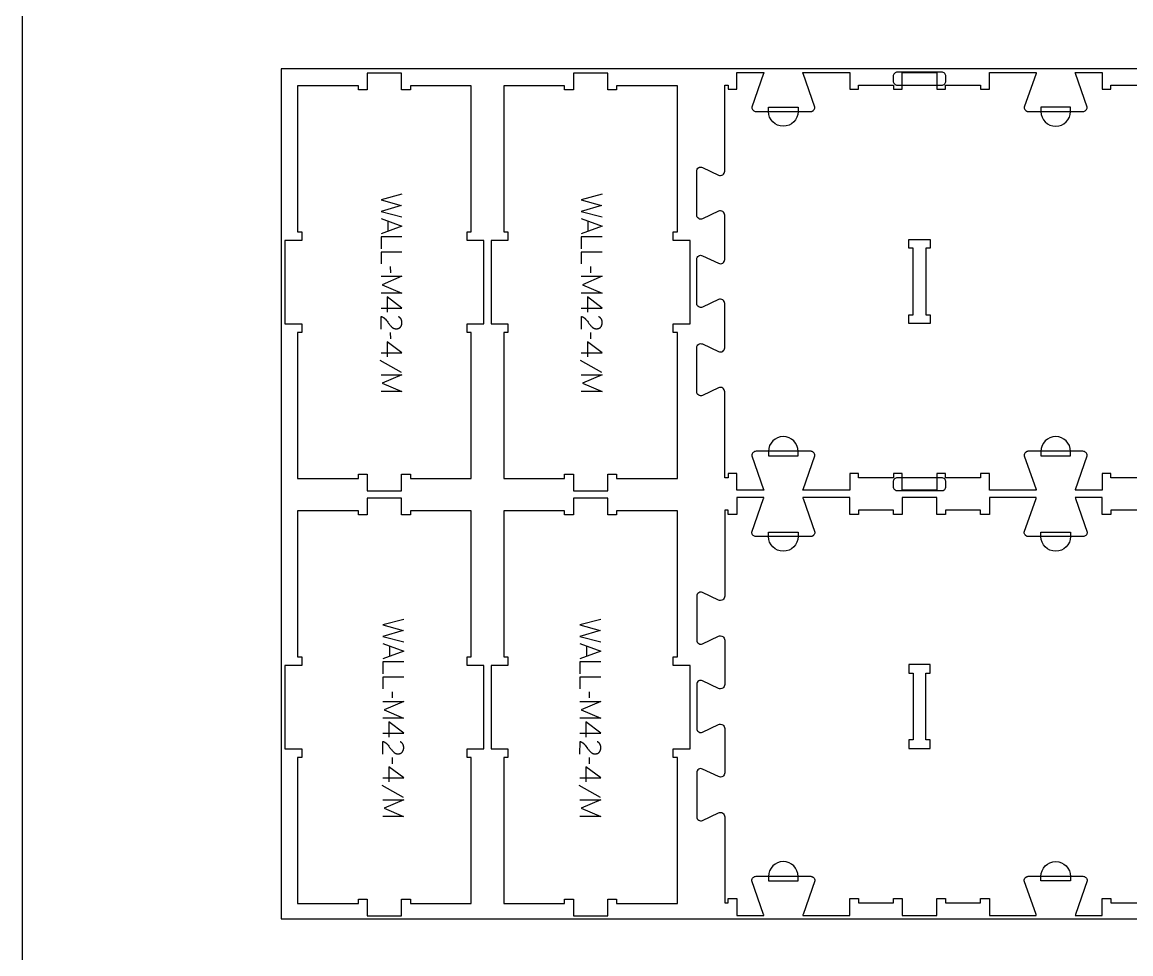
# Model space of a CAD drawing. Extents: x -10701 to -7518, y -27186 to -19593.
# Drawn here: x -10701 to -9110, y -22887 to -21550 of the extents above; entities that cross this region are included whole.
import ezdxf

# ---------------------------------------------------------------- set-up
doc = ezdxf.new("R2010")
doc.units = 0
for name, color, linetype in [('0_SHEET_SPRUCEPLY_2440X122', 1, 'CONTINUOUS'), ('1_ANYTOOL_1MMDEEP_LABELS_S', 2, 'CONTINUOUS'), ('3_ANYTOOL_CUTTHROUGH_INSID', 4, 'CONTINUOUS'), ('4_ANYTOOL_CUTTHROUGH_OUTSI', 5, 'CONTINUOUS'), ('5_ANYTOOL_HALF_MILL_9MM_IN', 3, 'CONTINUOUS'), ('DONOTCUT', 18, 'CONTINUOUS')]:
    doc.layers.add(name, color=color, linetype=linetype)

msp = doc.modelspace()

# ---------------------------------------------------------------- linework, layer by layer
at = {"layer": '0_SHEET_SPRUCEPLY_2440X122'}
msp.add_lwpolyline([(-10329.7, -21616.7), (-10329.7, -22836.7), (-7889.7, -22836.7), (-7889.7, -21616.7)], close=True, dxfattribs=at)
at = {"layer": '1_ANYTOOL_1MMDEEP_LABELS_S'}
for points in [[(-10156.2, -21796.7), (-10186.2, -21804.5), (-10157.1, -21812.9), (-10186.2, -21821.4), (-10156.2, -21828.9)], [(-9868.7, -21796.7), (-9898.7, -21804.5), (-9869.6, -21812.9), (-9898.7, -21821.4), (-9868.7, -21828.9)], [(-10186.2, -21831.5), (-10156.2, -21842.3), (-10186.2, -21853.4)], [(-10176.6, -21834.9), (-10176.6, -21849.8)], [(-9898.7, -21831.5), (-9868.7, -21842.3), (-9898.7, -21853.4)], [(-9889.1, -21834.9), (-9889.1, -21849.8)], [(-10156.2, -21857.7), (-10186.2, -21857.7), (-10186.2, -21874.8)], [(-9868.7, -21857.7), (-9898.7, -21857.7), (-9898.7, -21874.8)], [(-10156.2, -21879.5), (-10186.2, -21879.5), (-10186.2, -21896.6)], [(-9868.7, -21879.5), (-9898.7, -21879.5), (-9898.7, -21896.6)], [(-10172.3, -21909.2), (-10172.4, -21900.5)], [(-9884.8, -21909.2), (-9884.9, -21900.5)], [(-10186.2, -21914.4), (-10156.2, -21914.4), (-10184.6, -21926.4), (-10156.3, -21938.4), (-10186.2, -21938.4)], [(-9898.7, -21914.4), (-9868.7, -21914.4), (-9897, -21926.4), (-9868.8, -21938.4), (-9898.7, -21938.4)], [(-10186.2, -21959.9), (-10156.1, -21960), (-10177.5, -21944)], [(-10177.5, -21944), (-10177.5, -21965.7)], [(-9898.7, -21959.9), (-9868.6, -21960), (-9890, -21944)], [(-9890, -21944), (-9890, -21965.7)], [(-10186.1, -21990.2), (-10186.1, -21971.9), (-10185.6, -21972), (-10185.4, -21972.1), (-10185.2, -21972.2), (-10185, -21972.3), (-10184.8, -21972.3), (-10184.5, -21972.4), (-10184.3, -21972.5), (-10184.1, -21972.6), (-10183.9, -21972.7), (-10183.7, -21972.8), (-10183.5, -21973), (-10183.3, -21973.1), (-10183.1, -21973.2), (-10182.9, -21973.3), (-10182.7, -21973.4), (-10182.5, -21973.6), (-10182.3, -21973.7), (-10182.2, -21973.8), (-10182, -21974), (-10181.8, -21974.1), (-10181.6, -21974.3), (-10181.4, -21974.4), (-10181.3, -21974.6), (-10181.1, -21974.7), (-10180.9, -21974.9), (-10180.7, -21975), (-10180.6, -21975.2), (-10180.4, -21975.4), (-10180.3, -21975.6), (-10179.9, -21975.9), (-10178.7, -21977.4), (-10177.5, -21978.9), (-10176.4, -21980.4), (-10175.3, -21981.9), (-10174.7, -21982.7), (-10174.1, -21983.4), (-10173.5, -21984.1), (-10173, -21984.8), (-10172.4, -21985.5), (-10171.8, -21986.1), (-10171.2, -21986.7), (-10170.5, -21987.3), (-10170.4, -21987.5), (-10170.2, -21987.6), (-10170.1, -21987.8), (-10169.9, -21987.9), (-10169.7, -21988), (-10169.6, -21988.1), (-10169.4, -21988.2), (-10169.2, -21988.4), (-10169.1, -21988.5), (-10168.9, -21988.6), (-10168.7, -21988.7), (-10168.5, -21988.8), (-10168.3, -21988.9), (-10168.1, -21988.9), (-10168, -21989), (-10167.8, -21989.1), (-10167.6, -21989.2), (-10167.4, -21989.2), (-10167.2, -21989.3), (-10167, -21989.4), (-10166.8, -21989.4), (-10166.6, -21989.5), (-10166.4, -21989.5), (-10166.2, -21989.5), (-10166, -21989.6), (-10165.7, -21989.6), (-10165.5, -21989.6), (-10165.3, -21989.7), (-10165.1, -21989.7), (-10164.9, -21989.7), (-10164.6, -21989.7), (-10164.4, -21989.7), (-10164.2, -21989.7), (-10163.9, -21989.7), (-10163.7, -21989.7), (-10163.4, -21989.6), (-10163.2, -21989.6), (-10163, -21989.6), (-10162.7, -21989.6), (-10162.5, -21989.5), (-10162.3, -21989.5), (-10162.1, -21989.4), (-10161.9, -21989.4), (-10161.7, -21989.3), (-10161.5, -21989.3), (-10161.3, -21989.2), (-10161.1, -21989.1), (-10160.9, -21989.1), (-10160.7, -21989), (-10160.5, -21988.9), (-10160.3, -21988.8), (-10160.1, -21988.7), (-10160, -21988.6), (-10159.8, -21988.5), (-10159.6, -21988.4), (-10159.5, -21988.3), (-10159.3, -21988.1), (-10159.1, -21988), (-10159, -21987.9), (-10158.8, -21987.8), (-10158.7, -21987.6), (-10158.6, -21987.5), (-10158.4, -21987.3), (-10158.3, -21987.2), (-10158.2, -21987), (-10158, -21986.8), (-10157.9, -21986.7), (-10157.8, -21986.5), (-10157.7, -21986.3), (-10157.6, -21986.2), (-10157.5, -21986), (-10157.4, -21985.8), (-10157.3, -21985.6), (-10157.2, -21985.4), (-10157.1, -21985.3), (-10157, -21985.1), (-10156.9, -21984.9), (-10156.8, -21984.7), (-10156.8, -21984.5), (-10156.7, -21984.3), (-10156.6, -21984.1), (-10156.6, -21983.9), (-10156.5, -21983.7), (-10156.5, -21983.5), (-10156.4, -21983.3), (-10156.4, -21983.1), (-10156.4, -21982.8), (-10156.3, -21982.6), (-10156.3, -21982.4), (-10156.3, -21982.2), (-10156.2, -21981.9), (-10156.2, -21981.7), (-10156.2, -21981.5), (-10156.2, -21981.3), (-10156.2, -21980.8), (-10156.2, -21980.4), (-10156.2, -21980), (-10156.2, -21979.7), (-10156.3, -21979.3), (-10156.3, -21979), (-10156.4, -21978.7), (-10156.4, -21978.3), (-10156.5, -21978), (-10156.6, -21977.7), (-10156.6, -21977.6), (-10156.7, -21977.4), (-10156.7, -21977.3), (-10156.8, -21977.1), (-10156.8, -21977), (-10156.9, -21976.8), (-10157, -21976.7), (-10157, -21976.5), (-10157.1, -21976.4), (-10157.2, -21976.2), (-10157.2, -21976.1), (-10157.3, -21976), (-10157.4, -21975.8), (-10157.5, -21975.7), (-10157.5, -21975.6), (-10157.6, -21975.4), (-10157.7, -21975.3), (-10157.8, -21975.2), (-10157.9, -21975.1), (-10158, -21974.9), (-10158.1, -21974.8), (-10158.2, -21974.7), (-10158.3, -21974.6), (-10158.4, -21974.5), (-10158.5, -21974.3), (-10158.6, -21974.2), (-10158.7, -21974.1), (-10158.8, -21974), (-10158.9, -21973.9), (-10159.1, -21973.8), (-10159.2, -21973.7), (-10159.3, -21973.6), (-10159.6, -21973.4), (-10159.8, -21973.2), (-10160.1, -21973), (-10160.4, -21972.8), (-10160.7, -21972.6), (-10161, -21972.5), (-10161.3, -21972.3)], [(-9898.6, -21990.2), (-9898.6, -21971.9), (-9898.1, -21972), (-9897.9, -21972.1), (-9897.7, -21972.2), (-9897.4, -21972.3), (-9897.2, -21972.3), (-9897, -21972.4), (-9896.8, -21972.5), (-9896.6, -21972.6), (-9896.4, -21972.7), (-9896.2, -21972.8), (-9896, -21973), (-9895.8, -21973.1), (-9895.6, -21973.2), (-9895.4, -21973.3), (-9895.2, -21973.4), (-9895, -21973.6), (-9894.8, -21973.7), (-9894.6, -21973.8), (-9894.4, -21974), (-9894.3, -21974.1), (-9894.1, -21974.3), (-9893.9, -21974.4), (-9893.7, -21974.6), (-9893.6, -21974.7), (-9893.4, -21974.9), (-9893.2, -21975), (-9893.1, -21975.2), (-9892.9, -21975.4), (-9892.7, -21975.6), (-9892.4, -21975.9), (-9891.2, -21977.4), (-9890, -21978.9), (-9888.9, -21980.4), (-9887.7, -21981.9), (-9887.2, -21982.7), (-9886.6, -21983.4), (-9886, -21984.1), (-9885.4, -21984.8), (-9884.8, -21985.5), (-9884.2, -21986.1), (-9883.6, -21986.7), (-9883, -21987.3), (-9882.9, -21987.5), (-9882.7, -21987.6), (-9882.5, -21987.8), (-9882.4, -21987.9), (-9882.2, -21988), (-9882, -21988.1), (-9881.9, -21988.2), (-9881.7, -21988.4), (-9881.5, -21988.5), (-9881.3, -21988.6), (-9881.2, -21988.7), (-9881, -21988.8), (-9880.8, -21988.9), (-9880.6, -21988.9), (-9880.4, -21989), (-9880.2, -21989.1), (-9880, -21989.2), (-9879.8, -21989.2), (-9879.6, -21989.3), (-9879.4, -21989.4), (-9879.2, -21989.4), (-9879, -21989.5), (-9878.8, -21989.5), (-9878.6, -21989.5), (-9878.4, -21989.6), (-9878.2, -21989.6), (-9878, -21989.6), (-9877.8, -21989.7), (-9877.6, -21989.7), (-9877.3, -21989.7), (-9877.1, -21989.7), (-9876.9, -21989.7), (-9876.6, -21989.7), (-9876.4, -21989.7), (-9876.1, -21989.7), (-9875.9, -21989.6), (-9875.7, -21989.6), (-9875.4, -21989.6), (-9875.2, -21989.6), (-9875, -21989.5), (-9874.8, -21989.5), (-9874.6, -21989.4), (-9874.3, -21989.4), (-9874.1, -21989.3), (-9873.9, -21989.3), (-9873.7, -21989.2), (-9873.5, -21989.1), (-9873.3, -21989.1), (-9873.1, -21989), (-9873, -21988.9), (-9872.8, -21988.8), (-9872.6, -21988.7), (-9872.4, -21988.6), (-9872.3, -21988.5), (-9872.1, -21988.4), (-9871.9, -21988.3), (-9871.8, -21988.1), (-9871.6, -21988), (-9871.5, -21987.9), (-9871.3, -21987.8), (-9871.2, -21987.6), (-9871, -21987.5), (-9870.9, -21987.3), (-9870.8, -21987.2), (-9870.6, -21987), (-9870.5, -21986.8), (-9870.4, -21986.7), (-9870.3, -21986.5), (-9870.1, -21986.3), (-9870, -21986.2), (-9869.9, -21986), (-9869.8, -21985.8), (-9869.7, -21985.6), (-9869.6, -21985.4), (-9869.6, -21985.3), (-9869.5, -21985.1), (-9869.4, -21984.9), (-9869.3, -21984.7), (-9869.2, -21984.5), (-9869.2, -21984.3), (-9869.1, -21984.1), (-9869.1, -21983.9), (-9869, -21983.7), (-9868.9, -21983.5), (-9868.9, -21983.3), (-9868.9, -21983.1), (-9868.8, -21982.8), (-9868.8, -21982.6), (-9868.8, -21982.4), (-9868.7, -21982.2), (-9868.7, -21981.9), (-9868.7, -21981.7), (-9868.7, -21981.5), (-9868.7, -21981.3), (-9868.7, -21980.8), (-9868.7, -21980.4), (-9868.7, -21980), (-9868.7, -21979.7), (-9868.7, -21979.3), (-9868.8, -21979), (-9868.8, -21978.7), (-9868.9, -21978.3), (-9869, -21978), (-9869.1, -21977.7), (-9869.1, -21977.6), (-9869.1, -21977.4), (-9869.2, -21977.3), (-9869.3, -21977.1), (-9869.3, -21977), (-9869.4, -21976.8), (-9869.4, -21976.7), (-9869.5, -21976.5), (-9869.6, -21976.4), (-9869.6, -21976.2), (-9869.7, -21976.1), (-9869.8, -21976), (-9869.8, -21975.8), (-9869.9, -21975.7), (-9870, -21975.6), (-9870.1, -21975.4), (-9870.2, -21975.3), (-9870.3, -21975.2), (-9870.4, -21975.1), (-9870.4, -21974.9), (-9870.5, -21974.8), (-9870.6, -21974.7), (-9870.7, -21974.6), (-9870.8, -21974.5), (-9871, -21974.3), (-9871.1, -21974.2), (-9871.2, -21974.1), (-9871.3, -21974), (-9871.4, -21973.9), (-9871.5, -21973.8), (-9871.6, -21973.7), (-9871.8, -21973.6), (-9872, -21973.4), (-9872.3, -21973.2), (-9872.6, -21973), (-9872.8, -21972.8), (-9873.1, -21972.6), (-9873.4, -21972.5), (-9873.8, -21972.3)], [(-10172.3, -22003.9), (-10172.4, -21995.1)], [(-9884.8, -22003.9), (-9884.9, -21995.1)], [(-10186.2, -22024.1), (-10156.1, -22024.2), (-10177.5, -22008.2)], [(-10177.5, -22008.2), (-10177.5, -22029.9)], [(-9898.7, -22024.1), (-9868.6, -22024.2), (-9890, -22008.2)], [(-9890, -22008.2), (-9890, -22029.9)], [(-10156.7, -22052.3), (-10187.4, -22035.2)], [(-9869.1, -22052.3), (-9899.9, -22035.2)], [(-10186.2, -22055.8), (-10156.2, -22055.8), (-10184.6, -22067.8), (-10156.3, -22079.8), (-10186.2, -22079.8)], [(-9898.7, -22055.8), (-9868.7, -22055.8), (-9897, -22067.8), (-9868.8, -22079.8), (-9898.7, -22079.8)], [(-10153.6, -22406.7), (-10183.6, -22414.5), (-10154.5, -22422.9), (-10183.6, -22431.4), (-10153.6, -22438.9)], [(-9870.6, -22406.7), (-9900.6, -22414.5), (-9871.5, -22422.9), (-9900.6, -22431.4), (-9870.6, -22438.9)], [(-10183.6, -22441.5), (-10153.6, -22452.3), (-10183.6, -22463.4)], [(-9900.6, -22441.5), (-9870.6, -22452.3), (-9900.6, -22463.4)], [(-10174, -22444.9), (-10174, -22459.8)], [(-9891.1, -22444.9), (-9891.1, -22459.8)], [(-10153.6, -22467.7), (-10183.6, -22467.7), (-10183.6, -22484.8)], [(-9870.6, -22467.7), (-9900.6, -22467.7), (-9900.6, -22484.8)], [(-10153.6, -22489.5), (-10183.6, -22489.5), (-10183.6, -22506.6)], [(-9870.6, -22489.5), (-9900.6, -22489.5), (-9900.6, -22506.6)], [(-10169.7, -22519.2), (-10169.8, -22510.5)], [(-9886.7, -22519.2), (-9886.8, -22510.5)], [(-10183.6, -22524.4), (-10153.6, -22524.4), (-10181.9, -22536.4), (-10153.7, -22548.4), (-10183.6, -22548.4)], [(-9900.6, -22524.4), (-9870.6, -22524.4), (-9899, -22536.4), (-9870.8, -22548.4), (-9900.6, -22548.4)], [(-10183.6, -22569.9), (-10153.5, -22570), (-10174.9, -22554)], [(-10174.9, -22554), (-10174.9, -22575.7)], [(-9900.6, -22569.9), (-9870.6, -22570), (-9892, -22554)], [(-9892, -22554), (-9892, -22575.7)], [(-10183.5, -22600.2), (-10183.5, -22581.9), (-10183, -22582), (-10182.8, -22582.1), (-10182.6, -22582.2), (-10182.4, -22582.3), (-10182.1, -22582.3), (-10181.9, -22582.4), (-10181.7, -22582.5), (-10181.5, -22582.6), (-10181.3, -22582.7), (-10181.1, -22582.8), (-10180.9, -22583), (-10180.7, -22583.1), (-10180.5, -22583.2), (-10180.3, -22583.3), (-10180.1, -22583.4), (-10179.9, -22583.6), (-10179.7, -22583.7), (-10179.5, -22583.8), (-10179.4, -22584), (-10179.2, -22584.1), (-10179, -22584.3), (-10178.8, -22584.4), (-10178.6, -22584.6), (-10178.5, -22584.7), (-10178.3, -22584.9), (-10178.1, -22585), (-10178, -22585.2), (-10177.8, -22585.4), (-10177.6, -22585.6), (-10177.3, -22585.9), (-10176.1, -22587.4), (-10174.9, -22588.9), (-10173.8, -22590.4), (-10172.6, -22591.9), (-10172.1, -22592.7), (-10171.5, -22593.4), (-10170.9, -22594.1), (-10170.4, -22594.8), (-10169.8, -22595.5), (-10169.2, -22596.1), (-10168.5, -22596.7), (-10167.9, -22597.3), (-10167.8, -22597.5), (-10167.6, -22597.6), (-10167.5, -22597.8), (-10167.3, -22597.9), (-10167.1, -22598), (-10167, -22598.1), (-10166.8, -22598.2), (-10166.6, -22598.4), (-10166.4, -22598.5), (-10166.3, -22598.6), (-10166.1, -22598.7), (-10165.9, -22598.8), (-10165.7, -22598.9), (-10165.5, -22598.9), (-10165.3, -22599), (-10165.2, -22599.1), (-10165, -22599.2), (-10164.8, -22599.2), (-10164.6, -22599.3), (-10164.4, -22599.4), (-10164.2, -22599.4), (-10164, -22599.5), (-10163.8, -22599.5), (-10163.5, -22599.5), (-10163.3, -22599.6), (-10163.1, -22599.6), (-10162.9, -22599.6), (-10162.7, -22599.7), (-10162.5, -22599.7), (-10162.3, -22599.7), (-10162, -22599.7), (-10161.8, -22599.7), (-10161.6, -22599.7), (-10161.3, -22599.7), (-10161.1, -22599.7), (-10160.8, -22599.6), (-10160.6, -22599.6), (-10160.4, -22599.6), (-10160.1, -22599.6), (-10159.9, -22599.5), (-10159.7, -22599.5), (-10159.5, -22599.4), (-10159.3, -22599.4), (-10159.1, -22599.3), (-10158.8, -22599.3), (-10158.6, -22599.2), (-10158.4, -22599.1), (-10158.3, -22599.1), (-10158.1, -22599), (-10157.9, -22598.9), (-10157.7, -22598.8), (-10157.5, -22598.7), (-10157.3, -22598.6), (-10157.2, -22598.5), (-10157, -22598.4), (-10156.8, -22598.3), (-10156.7, -22598.1), (-10156.5, -22598), (-10156.4, -22597.9), (-10156.2, -22597.8), (-10156.1, -22597.6), (-10155.9, -22597.5), (-10155.8, -22597.3), (-10155.7, -22597.2), (-10155.5, -22597), (-10155.4, -22596.8), (-10155.3, -22596.7), (-10155.2, -22596.5), (-10155.1, -22596.3), (-10155, -22596.2), (-10154.9, -22596), (-10154.8, -22595.8), (-10154.7, -22595.6), (-10154.6, -22595.4), (-10154.5, -22595.3), (-10154.4, -22595.1), (-10154.3, -22594.9), (-10154.2, -22594.7), (-10154.2, -22594.5), (-10154.1, -22594.3), (-10154, -22594.1), (-10154, -22593.9), (-10153.9, -22593.7), (-10153.9, -22593.5), (-10153.8, -22593.3), (-10153.8, -22593.1), (-10153.7, -22592.8), (-10153.7, -22592.6), (-10153.7, -22592.4), (-10153.6, -22592.2), (-10153.6, -22591.9), (-10153.6, -22591.7), (-10153.6, -22591.5), (-10153.6, -22591.3), (-10153.6, -22590.8), (-10153.6, -22590.4), (-10153.6, -22590), (-10153.6, -22589.7), (-10153.7, -22589.3), (-10153.7, -22589), (-10153.8, -22588.7), (-10153.8, -22588.3), (-10153.9, -22588), (-10154, -22587.7), (-10154, -22587.6), (-10154.1, -22587.4), (-10154.1, -22587.3), (-10154.2, -22587.1), (-10154.2, -22587), (-10154.3, -22586.8), (-10154.4, -22586.7), (-10154.4, -22586.5), (-10154.5, -22586.4), (-10154.5, -22586.2), (-10154.6, -22586.1), (-10154.7, -22586), (-10154.8, -22585.8), (-10154.8, -22585.7), (-10154.9, -22585.6), (-10155, -22585.4), (-10155.1, -22585.3), (-10155.2, -22585.2), (-10155.3, -22585.1), (-10155.4, -22584.9), (-10155.5, -22584.8), (-10155.6, -22584.7), (-10155.7, -22584.6), (-10155.8, -22584.5), (-10155.9, -22584.3), (-10156, -22584.2), (-10156.1, -22584.1), (-10156.2, -22584), (-10156.3, -22583.9), (-10156.4, -22583.8), (-10156.6, -22583.7), (-10156.7, -22583.6), (-10156.9, -22583.4), (-10157.2, -22583.2), (-10157.5, -22583), (-10157.8, -22582.8), (-10158.1, -22582.6), (-10158.4, -22582.5), (-10158.7, -22582.3)], [(-9900.6, -22600.2), (-9900.5, -22581.9), (-9900.1, -22582), (-9899.9, -22582.1), (-9899.6, -22582.2), (-9899.4, -22582.3), (-9899.2, -22582.3), (-9899, -22582.4), (-9898.8, -22582.5), (-9898.6, -22582.6), (-9898.4, -22582.7), (-9898.2, -22582.8), (-9898, -22583), (-9897.8, -22583.1), (-9897.6, -22583.2), (-9897.4, -22583.3), (-9897.2, -22583.4), (-9897, -22583.6), (-9896.8, -22583.7), (-9896.6, -22583.8), (-9896.4, -22584), (-9896.2, -22584.1), (-9896.1, -22584.3), (-9895.9, -22584.4), (-9895.7, -22584.6), (-9895.5, -22584.7), (-9895.4, -22584.9), (-9895.2, -22585), (-9895, -22585.2), (-9894.9, -22585.4), (-9894.7, -22585.6), (-9894.4, -22585.9), (-9893.2, -22587.4), (-9892, -22588.9), (-9890.8, -22590.4), (-9889.7, -22591.9), (-9889.1, -22592.7), (-9888.6, -22593.4), (-9888, -22594.1), (-9887.4, -22594.8), (-9886.8, -22595.5), (-9886.2, -22596.1), (-9885.6, -22596.7), (-9885, -22597.3), (-9884.8, -22597.5), (-9884.7, -22597.6), (-9884.5, -22597.8), (-9884.4, -22597.9), (-9884.2, -22598), (-9884, -22598.1), (-9883.8, -22598.2), (-9883.7, -22598.4), (-9883.5, -22598.5), (-9883.3, -22598.6), (-9883.1, -22598.7), (-9883, -22598.8), (-9882.8, -22598.9), (-9882.6, -22598.9), (-9882.4, -22599), (-9882.2, -22599.1), (-9882, -22599.2), (-9881.8, -22599.2), (-9881.6, -22599.3), (-9881.4, -22599.4), (-9881.2, -22599.4), (-9881, -22599.5), (-9880.8, -22599.5), (-9880.6, -22599.5), (-9880.4, -22599.6), (-9880.2, -22599.6), (-9880, -22599.6), (-9879.8, -22599.7), (-9879.5, -22599.7), (-9879.3, -22599.7), (-9879.1, -22599.7), (-9878.9, -22599.7), (-9878.6, -22599.7), (-9878.4, -22599.7), (-9878.1, -22599.7), (-9877.9, -22599.6), (-9877.7, -22599.6), (-9877.4, -22599.6), (-9877.2, -22599.6), (-9877, -22599.5), (-9876.7, -22599.5), (-9876.5, -22599.4), (-9876.3, -22599.4), (-9876.1, -22599.3), (-9875.9, -22599.3), (-9875.7, -22599.2), (-9875.5, -22599.1), (-9875.3, -22599.1), (-9875.1, -22599), (-9874.9, -22598.9), (-9874.8, -22598.8), (-9874.6, -22598.7), (-9874.4, -22598.6), (-9874.2, -22598.5), (-9874.1, -22598.4), (-9873.9, -22598.3), (-9873.7, -22598.1), (-9873.6, -22598), (-9873.4, -22597.9), (-9873.3, -22597.8), (-9873.1, -22597.6), (-9873, -22597.5), (-9872.9, -22597.3), (-9872.7, -22597.2), (-9872.6, -22597), (-9872.5, -22596.8), (-9872.4, -22596.7), (-9872.2, -22596.5), (-9872.1, -22596.3), (-9872, -22596.2), (-9871.9, -22596), (-9871.8, -22595.8), (-9871.7, -22595.6), (-9871.6, -22595.4), (-9871.5, -22595.3), (-9871.5, -22595.1), (-9871.4, -22594.9), (-9871.3, -22594.7), (-9871.2, -22594.5), (-9871.2, -22594.3), (-9871.1, -22594.1), (-9871, -22593.9), (-9871, -22593.7), (-9870.9, -22593.5), (-9870.9, -22593.3), (-9870.8, -22593.1), (-9870.8, -22592.8), (-9870.8, -22592.6), (-9870.7, -22592.4), (-9870.7, -22592.2), (-9870.7, -22591.9), (-9870.7, -22591.7), (-9870.7, -22591.5), (-9870.6, -22591.3), (-9870.6, -22590.8), (-9870.6, -22590.4), (-9870.7, -22590), (-9870.7, -22589.7), (-9870.7, -22589.3), (-9870.8, -22589), (-9870.8, -22588.7), (-9870.9, -22588.3), (-9871, -22588), (-9871, -22587.7), (-9871.1, -22587.6), (-9871.1, -22587.4), (-9871.2, -22587.3), (-9871.2, -22587.1), (-9871.3, -22587), (-9871.4, -22586.8), (-9871.4, -22586.7), (-9871.5, -22586.5), (-9871.5, -22586.4), (-9871.6, -22586.2), (-9871.7, -22586.1), (-9871.8, -22586), (-9871.8, -22585.8), (-9871.9, -22585.7), (-9872, -22585.6), (-9872.1, -22585.4), (-9872.2, -22585.3), (-9872.2, -22585.2), (-9872.3, -22585.1), (-9872.4, -22584.9), (-9872.5, -22584.8), (-9872.6, -22584.7), (-9872.7, -22584.6), (-9872.8, -22584.5), (-9872.9, -22584.3), (-9873, -22584.2), (-9873.2, -22584.1), (-9873.3, -22584), (-9873.4, -22583.9), (-9873.5, -22583.8), (-9873.6, -22583.7), (-9873.7, -22583.6), (-9874, -22583.4), (-9874.3, -22583.2), (-9874.5, -22583), (-9874.8, -22582.8), (-9875.1, -22582.6), (-9875.4, -22582.5), (-9875.7, -22582.3)], [(-10169.7, -22613.9), (-10169.8, -22605.1)], [(-9886.7, -22613.9), (-9886.8, -22605.1)], [(-10183.6, -22634.1), (-10153.5, -22634.2), (-10174.9, -22618.2)], [(-10174.9, -22618.2), (-10174.9, -22639.9)], [(-9900.6, -22634.1), (-9870.6, -22634.2), (-9892, -22618.2)], [(-9892, -22618.2), (-9892, -22639.9)], [(-10154, -22662.3), (-10184.8, -22645.2)], [(-9871.1, -22662.3), (-9901.9, -22645.2)], [(-10183.6, -22665.8), (-10153.6, -22665.8), (-10181.9, -22677.8), (-10153.7, -22689.8), (-10183.6, -22689.8)], [(-9900.6, -22665.8), (-9870.6, -22665.8), (-9899, -22677.8), (-9870.8, -22689.8), (-9900.6, -22689.8)]]:
    msp.add_lwpolyline(points, dxfattribs=at)
at = {"layer": '3_ANYTOOL_CUTTHROUGH_INSID', "color": 4}
for points in [[(-9428.1, -21861.5), (-9397.8, -21861.5), (-9397.8, -21874), (-9403.8, -21874), (-9403.8, -21969.5), (-9397.8, -21969.5), (-9397.8, -21982), (-9428.3, -21982), (-9428.3, -21969.5), (-9422.3, -21969.5), (-9422.3, -21874), (-9428.3, -21874), (-9428.3, -21861.5)], [(-9428.1, -22592), (-9397.8, -22592), (-9397.8, -22579.5), (-9403.8, -22579.5), (-9403.8, -22484), (-9397.8, -22484), (-9397.8, -22471.5), (-9428.3, -22471.5), (-9428.3, -22484), (-9422.3, -22484), (-9422.3, -22579.5), (-9428.3, -22579.5), (-9428.3, -22592)]]:
    msp.add_lwpolyline(points, close=True, dxfattribs=at)
at = {"layer": '4_ANYTOOL_CUTTHROUGH_OUTSI', "color": 5}
for points in [[(-10056.6, -21850.4), (-10056.6, -21640.9), (-10144.1, -21640.9), (-10144.1, -21646.9), (-10156.6, -21646.9), (-10156.6, -21622.9), (-10206.1, -21622.9), (-10206.1, -21646.9), (-10218.6, -21646.9), (-10218.6, -21640.9), (-10306.1, -21640.9), (-10306.1, -21850.4), (-10300.1, -21850.4), (-10300.1, -21862.9), (-10324.1, -21862.9), (-10324.1, -21982.4), (-10300.1, -21982.4), (-10300.1, -21994.9), (-10306.1, -21994.9), (-10306.1, -22204.4), (-10218.6, -22204.4), (-10218.6, -22198.4), (-10206.1, -22198.4), (-10206.1, -22222.4), (-10156.6, -22222.4), (-10156.6, -22198.4), (-10144.1, -22198.4), (-10144.1, -22204.4), (-10056.6, -22204.4), (-10056.6, -21994.9), (-10062.6, -21994.9), (-10062.6, -21982.4), (-10038.6, -21982.4), (-10038.6, -21862.9), (-10062.6, -21862.9), (-10062.6, -21850.4)], [(-9760.6, -21850.4), (-9760.6, -21640.9), (-9848.1, -21640.9), (-9848.1, -21646.9), (-9860.6, -21646.9), (-9860.6, -21622.9), (-9910.1, -21622.9), (-9910.1, -21646.9), (-9922.6, -21646.9), (-9922.6, -21640.9), (-10010.1, -21640.9), (-10010.1, -21850.4), (-10004.1, -21850.4), (-10004.1, -21862.9), (-10028.1, -21862.9), (-10028.1, -21982.4), (-10004.1, -21982.4), (-10004.1, -21994.9), (-10010.1, -21994.9), (-10010.1, -22204.4), (-9922.6, -22204.4), (-9922.6, -22198.4), (-9910.1, -22198.4), (-9910.1, -22222.4), (-9860.6, -22222.4), (-9860.6, -22198.4), (-9848.1, -22198.4), (-9848.1, -22204.4), (-9760.6, -22204.4), (-9760.6, -21994.9), (-9766.6, -21994.9), (-9766.6, -21982.4), (-9742.6, -21982.4), (-9742.6, -21862.9), (-9766.6, -21862.9), (-9766.6, -21850.4)], [(-10056.6, -22460.4), (-10056.6, -22250.9), (-10144.1, -22250.9), (-10144.1, -22256.9), (-10156.6, -22256.9), (-10156.6, -22232.9), (-10206.1, -22232.9), (-10206.1, -22256.9), (-10218.6, -22256.9), (-10218.6, -22250.9), (-10306.1, -22250.9), (-10306.1, -22460.4), (-10300.1, -22460.4), (-10300.1, -22472.9), (-10324.1, -22472.9), (-10324.1, -22592.4), (-10300.1, -22592.4), (-10300.1, -22604.9), (-10306.1, -22604.9), (-10306.1, -22814.4), (-10218.6, -22814.4), (-10218.6, -22808.4), (-10206.1, -22808.4), (-10206.1, -22832.4), (-10156.6, -22832.4), (-10156.6, -22808.4), (-10144.1, -22808.4), (-10144.1, -22814.4), (-10056.6, -22814.4), (-10056.6, -22604.9), (-10062.6, -22604.9), (-10062.6, -22592.4), (-10038.6, -22592.4), (-10038.6, -22472.9), (-10062.6, -22472.9), (-10062.6, -22460.4)], [(-9760.6, -22460.4), (-9760.6, -22250.9), (-9848.1, -22250.9), (-9848.1, -22256.9), (-9860.6, -22256.9), (-9860.6, -22232.9), (-9910.1, -22232.9), (-9910.1, -22256.9), (-9922.6, -22256.9), (-9922.6, -22250.9), (-10010.1, -22250.9), (-10010.1, -22460.4), (-10004.1, -22460.4), (-10004.1, -22472.9), (-10028.1, -22472.9), (-10028.1, -22592.4), (-10004.1, -22592.4), (-10004.1, -22604.9), (-10010.1, -22604.9), (-10010.1, -22814.4), (-9922.6, -22814.4), (-9922.6, -22808.4), (-9910.1, -22808.4), (-9910.1, -22832.4), (-9860.6, -22832.4), (-9860.6, -22808.4), (-9848.1, -22808.4), (-9848.1, -22814.4), (-9760.6, -22814.4), (-9760.6, -22604.9), (-9766.6, -22604.9), (-9766.6, -22592.4), (-9742.6, -22592.4), (-9742.6, -22472.9), (-9766.6, -22472.9), (-9766.6, -22460.4)]]:
    msp.add_lwpolyline(points, close=True, dxfattribs=at)
for points in [[(-9087.8, -22203.5), (-9138.3, -22203.5), (-9138.3, -22197.5), (-9150.8, -22197.5), (-9150.8, -22221.5), (-9189.4, -22221.5), (-9189.4, -22221.5, -0.061485), (-9189.2, -22220.1), (-9172.3, -22171.8), (-9172.3, -22171.8), (-9172.3, -22171.7), (-9172.3, -22171.7, 0.414214), (-9178.5, -22165.5), (-9256.5, -22165.5), (-9256.7, -22165.5), (-9256.8, -22165.5), (-9257, -22165.5), (-9257.1, -22165.5), (-9257.3, -22165.5), (-9257.4, -22165.5), (-9257.6, -22165.6), (-9257.7, -22165.6), (-9257.9, -22165.6), (-9258, -22165.6), (-9258.2, -22165.7), (-9258.3, -22165.7), (-9258.5, -22165.8), (-9258.6, -22165.8), (-9258.8, -22165.9), (-9258.9, -22165.9), (-9259, -22166), (-9259.2, -22166.1), (-9259.3, -22166.1), (-9259.5, -22166.2), (-9259.6, -22166.3), (-9259.7, -22166.4), (-9259.9, -22166.4), (-9260, -22166.5), (-9260.1, -22166.6), (-9260.2, -22166.7), (-9260.4, -22166.8), (-9260.5, -22166.9), (-9260.6, -22167), (-9260.7, -22167.1), (-9260.8, -22167.2), (-9260.9, -22167.3, 0.198912), (-9262.8, -22171.7), (-9262.8, -22171.8), (-9262.7, -22171.8), (-9245.8, -22220.1), (-9245.8, -22220.1, -0.061485), (-9245.6, -22221.5), (-9263.1, -22221.5), (-9312.8, -22221.5), (-9312.8, -22197.5), (-9325.3, -22197.5), (-9325.3, -22203.5), (-9375.8, -22203.5), (-9375.8, -22197.5), (-9388.3, -22197.5), (-9388.3, -22221.5), (-9437.8, -22221.5), (-9437.8, -22197.5), (-9450.3, -22197.5), (-9450.3, -22203.5), (-9500.8, -22203.5), (-9500.8, -22197.5), (-9513.3, -22197.5), (-9513.3, -22221.5), (-9563.1, -22221.5), (-9580.5, -22221.5), (-9580.5, -22221.5, -0.061485), (-9580.3, -22220.1), (-9563.4, -22171.8), (-9563.4, -22171.8), (-9563.4, -22171.7), (-9563.4, -22171.7, 0.198912), (-9565.2, -22167.3), (-9565.3, -22167.2), (-9565.4, -22167.1), (-9565.5, -22167), (-9565.6, -22166.9), (-9565.8, -22166.8), (-9565.9, -22166.7), (-9566, -22166.6), (-9566.1, -22166.5), (-9566.3, -22166.4), (-9566.4, -22166.4), (-9566.5, -22166.3), (-9566.7, -22166.2), (-9566.8, -22166.1), (-9566.9, -22166.1), (-9567.1, -22166), (-9567.2, -22165.9), (-9567.4, -22165.9), (-9567.5, -22165.8), (-9567.6, -22165.8), (-9567.8, -22165.7), (-9567.9, -22165.7), (-9568.1, -22165.6), (-9568.2, -22165.6), (-9568.4, -22165.6), (-9568.5, -22165.6), (-9568.7, -22165.5), (-9568.9, -22165.5), (-9569, -22165.5), (-9569.2, -22165.5), (-9569.3, -22165.5), (-9569.5, -22165.5), (-9569.6, -22165.5), (-9647.6, -22165.5, 0.414214), (-9653.9, -22171.7), (-9653.9, -22171.8), (-9653.8, -22171.8), (-9636.9, -22220.1), (-9636.9, -22220.1, -0.061485), (-9636.7, -22221.5), (-9675.3, -22221.5), (-9675.3, -22197.5), (-9687.8, -22197.5), (-9687.8, -22203.5), (-9692.8, -22203.5), (-9692.8, -22080.1), (-9692.8, -22080.1, 0.551268), (-9701.7, -22074.4), (-9724.6, -22085.3, -0.551268), (-9732.8, -22080.1), (-9732.8, -22016.7, -0.551268), (-9724.6, -22011.5), (-9701.7, -22022.4, 0.551268), (-9692.8, -22016.8), (-9692.8, -21953.4, 0.551268), (-9701.7, -21947.7), (-9724.6, -21958.6, -0.551268), (-9732.8, -21953.4), (-9732.8, -21890, -0.551268), (-9724.6, -21884.8), (-9701.7, -21895.7, 0.551268), (-9692.8, -21890.1), (-9692.8, -21826.7, 0.551268), (-9701.7, -21821), (-9724.6, -21831.9, -0.551268), (-9732.8, -21826.7), (-9732.8, -21763.3, -0.551268), (-9724.6, -21758.1), (-9701.7, -21769, 0.551268), (-9692.8, -21763.4), (-9692.8, -21640), (-9687.8, -21640), (-9687.8, -21646), (-9675.3, -21646), (-9675.3, -21622), (-9636.7, -21622), (-9636.7, -21622, -0.061485), (-9636.9, -21623.4), (-9653.8, -21671.6), (-9653.9, -21671.7), (-9653.9, -21671.7), (-9653.9, -21671.7, 0.414214), (-9647.6, -21678), (-9569.6, -21678), (-9569.5, -21678), (-9569.3, -21678), (-9569.2, -21677.9), (-9569, -21677.9), (-9568.9, -21677.9), (-9568.7, -21677.9), (-9568.5, -21677.9), (-9568.4, -21677.8), (-9568.2, -21677.8), (-9568.1, -21677.8), (-9567.9, -21677.7), (-9567.8, -21677.7), (-9567.6, -21677.7), (-9567.5, -21677.6), (-9567.4, -21677.5), (-9567.2, -21677.5), (-9567.1, -21677.4), (-9566.9, -21677.4), (-9566.8, -21677.3), (-9566.7, -21677.2), (-9566.5, -21677.1), (-9566.4, -21677.1), (-9566.3, -21677), (-9566.1, -21676.9), (-9566, -21676.8), (-9565.9, -21676.7), (-9565.8, -21676.6), (-9565.6, -21676.5), (-9565.5, -21676.4), (-9565.4, -21676.3), (-9565.3, -21676.2), (-9565.2, -21676.1, 0.198912), (-9563.4, -21671.7), (-9563.4, -21671.7), (-9563.4, -21671.6), (-9580.3, -21623.4), (-9580.3, -21623.4, -0.061485), (-9580.5, -21622), (-9513.3, -21622), (-9513.3, -21646), (-9500.8, -21646), (-9500.8, -21640), (-9450.3, -21640), (-9450.3, -21646), (-9437.8, -21646), (-9437.8, -21622), (-9388.3, -21622), (-9388.3, -21646), (-9375.8, -21646), (-9375.8, -21640), (-9325.3, -21640), (-9325.3, -21646), (-9312.8, -21646), (-9312.8, -21622), (-9245.6, -21622), (-9245.6, -21622, -0.061485), (-9245.8, -21623.4), (-9262.7, -21671.6), (-9262.8, -21671.7), (-9262.8, -21671.7), (-9262.8, -21671.7, 0.198912), (-9260.9, -21676.1), (-9260.8, -21676.2), (-9260.7, -21676.3), (-9260.6, -21676.4), (-9260.5, -21676.5), (-9260.4, -21676.6), (-9260.2, -21676.7), (-9260.1, -21676.8), (-9260, -21676.9), (-9259.9, -21677), (-9259.7, -21677.1), (-9259.6, -21677.1), (-9259.5, -21677.2), (-9259.3, -21677.3), (-9259.2, -21677.4), (-9259, -21677.4), (-9258.9, -21677.5), (-9258.8, -21677.5), (-9258.6, -21677.6), (-9258.5, -21677.7), (-9258.3, -21677.7), (-9258.2, -21677.7), (-9258, -21677.8), (-9257.9, -21677.8), (-9257.7, -21677.8), (-9257.6, -21677.9), (-9257.4, -21677.9), (-9257.3, -21677.9), (-9257.1, -21677.9), (-9257, -21677.9), (-9256.8, -21678), (-9256.7, -21678), (-9256.5, -21678), (-9178.5, -21678, 0.414214), (-9172.3, -21671.7), (-9172.3, -21671.7), (-9172.3, -21671.6), (-9189.2, -21623.4), (-9189.2, -21623.4, -0.061485), (-9189.4, -21622), (-9150.8, -21622), (-9150.8, -21646), (-9138.3, -21646), (-9138.3, -21640), (-9087.8, -21640)], [(-9087.8, -22250), (-9138.3, -22250), (-9138.3, -22256), (-9150.8, -22256), (-9150.8, -22232), (-9189.4, -22232), (-9189.4, -22232, 0.061485), (-9189.2, -22233.4), (-9172.3, -22281.6), (-9172.3, -22281.7), (-9172.3, -22281.7), (-9172.3, -22281.7, -0.414214), (-9178.5, -22288), (-9256.5, -22288), (-9256.7, -22288), (-9256.8, -22288), (-9257, -22287.9), (-9257.1, -22287.9), (-9257.3, -22287.9), (-9257.4, -22287.9), (-9257.6, -22287.9), (-9257.7, -22287.8), (-9257.9, -22287.8), (-9258, -22287.8), (-9258.2, -22287.7), (-9258.3, -22287.7), (-9258.5, -22287.7), (-9258.6, -22287.6), (-9258.8, -22287.5), (-9258.9, -22287.5), (-9259, -22287.4), (-9259.2, -22287.4), (-9259.3, -22287.3), (-9259.5, -22287.2), (-9259.6, -22287.1), (-9259.7, -22287.1), (-9259.9, -22287), (-9260, -22286.9), (-9260.1, -22286.8), (-9260.2, -22286.7), (-9260.4, -22286.6), (-9260.5, -22286.5), (-9260.6, -22286.4), (-9260.7, -22286.3), (-9260.8, -22286.2), (-9260.9, -22286.1, -0.198912), (-9262.8, -22281.7), (-9262.8, -22281.7), (-9262.7, -22281.6), (-9245.8, -22233.4), (-9245.8, -22233.4, 0.061485), (-9245.6, -22232), (-9263.1, -22232), (-9312.8, -22232), (-9312.8, -22256), (-9325.3, -22256), (-9325.3, -22250), (-9375.8, -22250), (-9375.8, -22256), (-9388.3, -22256), (-9388.3, -22232), (-9437.8, -22232), (-9437.8, -22256), (-9450.3, -22256), (-9450.3, -22250), (-9500.8, -22250), (-9500.8, -22256), (-9513.3, -22256), (-9513.3, -22232), (-9563.1, -22232), (-9580.5, -22232), (-9580.5, -22232, 0.061485), (-9580.3, -22233.4), (-9563.4, -22281.6), (-9563.4, -22281.7), (-9563.4, -22281.7), (-9563.4, -22281.7, -0.198912), (-9565.2, -22286.1), (-9565.3, -22286.2), (-9565.4, -22286.3), (-9565.5, -22286.4), (-9565.6, -22286.5), (-9565.8, -22286.6), (-9565.9, -22286.7), (-9566, -22286.8), (-9566.1, -22286.9), (-9566.3, -22287), (-9566.4, -22287.1), (-9566.5, -22287.1), (-9566.7, -22287.2), (-9566.8, -22287.3), (-9566.9, -22287.4), (-9567.1, -22287.4), (-9567.2, -22287.5), (-9567.4, -22287.5), (-9567.5, -22287.6), (-9567.6, -22287.7), (-9567.8, -22287.7), (-9567.9, -22287.7), (-9568.1, -22287.8), (-9568.2, -22287.8), (-9568.4, -22287.8), (-9568.5, -22287.9), (-9568.7, -22287.9), (-9568.9, -22287.9), (-9569, -22287.9), (-9569.2, -22287.9), (-9569.3, -22288), (-9569.5, -22288), (-9569.6, -22288), (-9647.6, -22288, -0.414214), (-9653.9, -22281.7), (-9653.9, -22281.7), (-9653.8, -22281.6), (-9636.9, -22233.4), (-9636.9, -22233.4, 0.061485), (-9636.7, -22232), (-9675.3, -22232), (-9675.3, -22255.7), (-9675.3, -22256), (-9687.8, -22256), (-9687.8, -22250), (-9692.8, -22250), (-9692.8, -22373.4), (-9692.8, -22373.4, -0.551268), (-9701.7, -22379), (-9724.6, -22368.1, 0.551268), (-9732.8, -22373.3), (-9732.8, -22436.7, 0.551268), (-9724.6, -22441.9), (-9701.7, -22431, -0.551268), (-9692.8, -22436.7), (-9692.8, -22500.1, -0.551268), (-9701.7, -22505.7), (-9724.6, -22494.8, 0.551268), (-9732.8, -22500), (-9732.8, -22563.4, 0.551268), (-9724.6, -22568.6), (-9701.7, -22557.7, -0.551268), (-9692.8, -22563.4), (-9692.8, -22626.8, -0.551268), (-9701.7, -22632.4), (-9724.6, -22621.5, 0.551268), (-9732.8, -22626.7), (-9732.8, -22690.1, 0.551268), (-9724.6, -22695.3), (-9701.7, -22684.4, -0.551268), (-9692.8, -22690.1), (-9692.8, -22813.5), (-9687.8, -22813.5), (-9687.8, -22807.5), (-9675.3, -22807.5), (-9675.3, -22831.5), (-9636.7, -22831.5), (-9636.7, -22831.5, 0.061485), (-9636.9, -22830.1), (-9653.8, -22781.8), (-9653.9, -22781.8), (-9653.9, -22781.7), (-9653.9, -22781.7, -0.414214), (-9647.6, -22775.5), (-9569.6, -22775.5), (-9569.5, -22775.5), (-9569.3, -22775.5), (-9569.2, -22775.5), (-9569, -22775.5), (-9568.9, -22775.5), (-9568.7, -22775.5), (-9568.5, -22775.6), (-9568.4, -22775.6), (-9568.2, -22775.6), (-9568.1, -22775.7), (-9567.9, -22775.7), (-9567.8, -22775.7), (-9567.6, -22775.8), (-9567.5, -22775.8), (-9567.4, -22775.9), (-9567.2, -22775.9), (-9567.1, -22776), (-9566.9, -22776.1), (-9566.8, -22776.1), (-9566.7, -22776.2), (-9566.5, -22776.3), (-9566.4, -22776.4), (-9566.3, -22776.4), (-9566.1, -22776.5), (-9566, -22776.6), (-9565.9, -22776.7), (-9565.8, -22776.8), (-9565.6, -22776.9), (-9565.5, -22777), (-9565.4, -22777.1), (-9565.3, -22777.2), (-9565.2, -22777.3, -0.198912), (-9563.4, -22781.7), (-9563.4, -22781.8), (-9563.4, -22781.8), (-9580.3, -22830.1), (-9580.3, -22830.1, 0.061485), (-9580.5, -22831.5), (-9513.3, -22831.5), (-9513.3, -22807.5), (-9500.8, -22807.5), (-9500.8, -22813.5), (-9450.3, -22813.5), (-9450.3, -22807.5), (-9437.8, -22807.5), (-9437.8, -22831.5), (-9388.3, -22831.5), (-9388.3, -22807.5), (-9375.8, -22807.5), (-9375.8, -22813.5), (-9325.3, -22813.5), (-9325.3, -22807.5), (-9312.8, -22807.5), (-9312.8, -22831.5), (-9263.1, -22831.5), (-9245.6, -22831.5), (-9245.6, -22831.5, 0.061485), (-9245.8, -22830.1), (-9262.7, -22781.8), (-9262.8, -22781.8), (-9262.8, -22781.7), (-9262.8, -22781.7, -0.198912), (-9260.9, -22777.3), (-9260.8, -22777.2), (-9260.7, -22777.1), (-9260.6, -22777), (-9260.5, -22776.9), (-9260.4, -22776.8), (-9260.2, -22776.7), (-9260.1, -22776.6), (-9260, -22776.5), (-9259.9, -22776.4), (-9259.7, -22776.4), (-9259.6, -22776.3), (-9259.5, -22776.2), (-9259.3, -22776.1), (-9259.2, -22776.1), (-9259, -22776), (-9258.9, -22775.9), (-9258.8, -22775.9), (-9258.6, -22775.8), (-9258.5, -22775.8), (-9258.3, -22775.7), (-9258.2, -22775.7), (-9258, -22775.7), (-9257.9, -22775.6), (-9257.7, -22775.6), (-9257.6, -22775.6), (-9257.4, -22775.5), (-9257.3, -22775.5), (-9257.1, -22775.5), (-9257, -22775.5), (-9256.8, -22775.5), (-9256.7, -22775.5), (-9256.5, -22775.5), (-9178.5, -22775.5, -0.414214), (-9172.3, -22781.7), (-9172.3, -22781.8), (-9172.3, -22781.8), (-9189.2, -22830.1), (-9189.2, -22830.1, 0.061485), (-9189.4, -22831.5), (-9150.8, -22831.5), (-9150.8, -22807.5), (-9138.3, -22807.5), (-9138.3, -22813.5), (-9087.8, -22813.5)]]:
    msp.add_lwpolyline(points, format="xyb", dxfattribs=at)
at = {"layer": '5_ANYTOOL_HALF_MILL_9MM_IN', "color": 3}
for points in [[(-9444.9, -21621.5, 0.414214), (-9450.9, -21627.5), (-9450.9, -21634, 0.414214), (-9444.9, -21640), (-9381.2, -21640, 0.414214), (-9375.2, -21634), (-9375.2, -21627.5, 0.414214), (-9381.2, -21621.5)], [(-9587.4, -21677.7, -1), (-9629.9, -21677.7), (-9629.9, -21677.5), (-9629.9, -21671.5), (-9587.4, -21671.5), (-9587.4, -21677.5), (-9587.4, -21677.7)], [(-9238.8, -21677.7, 1), (-9196.3, -21677.7), (-9196.3, -21677.5), (-9196.3, -21671.5), (-9238.8, -21671.5), (-9238.8, -21677.5), (-9238.8, -21677.7)], [(-9587.4, -22165.7, 1), (-9629.9, -22165.7), (-9629.9, -22166), (-9629.9, -22172), (-9587.4, -22172), (-9587.4, -22166), (-9587.4, -22165.7)], [(-9196.3, -22165.7, 1), (-9238.8, -22165.7), (-9238.8, -22166), (-9238.8, -22172), (-9196.3, -22172), (-9196.3, -22166), (-9196.3, -22165.7)], [(-9444.9, -22203.5, 0.414214), (-9450.9, -22209.5), (-9450.9, -22216, 0.414214), (-9444.9, -22222), (-9381.2, -22222, 0.414214), (-9375.2, -22216), (-9375.2, -22209.5, 0.414214), (-9381.2, -22203.5)], [(-9587.4, -22287.7, -1), (-9629.9, -22287.7), (-9629.9, -22287.5), (-9629.9, -22281.5), (-9587.4, -22281.5), (-9587.4, -22287.5), (-9587.4, -22287.7)], [(-9196.3, -22287.7, -1), (-9238.8, -22287.7), (-9238.8, -22287.5), (-9238.8, -22281.5), (-9196.3, -22281.5), (-9196.3, -22287.5), (-9196.3, -22287.7)], [(-9587.4, -22775.7, 1), (-9629.9, -22775.7), (-9629.9, -22776), (-9629.9, -22782), (-9587.4, -22782), (-9587.4, -22776), (-9587.4, -22775.7)], [(-9238.8, -22775.7, -1), (-9196.3, -22775.7), (-9196.3, -22776), (-9196.3, -22782), (-9238.8, -22782), (-9238.8, -22776), (-9238.8, -22775.7)]]:
    msp.add_lwpolyline(points, format="xyb", close=True, dxfattribs=at)
at = {"layer": 'DONOTCUT'}
msp.add_lwpolyline([(-10701.4, -27186.1), (-7518, -27186.1), (-7518, -19592.7), (-10701.4, -19592.7)], close=True, dxfattribs=at)

doc.saveas('drawing.dxf')
